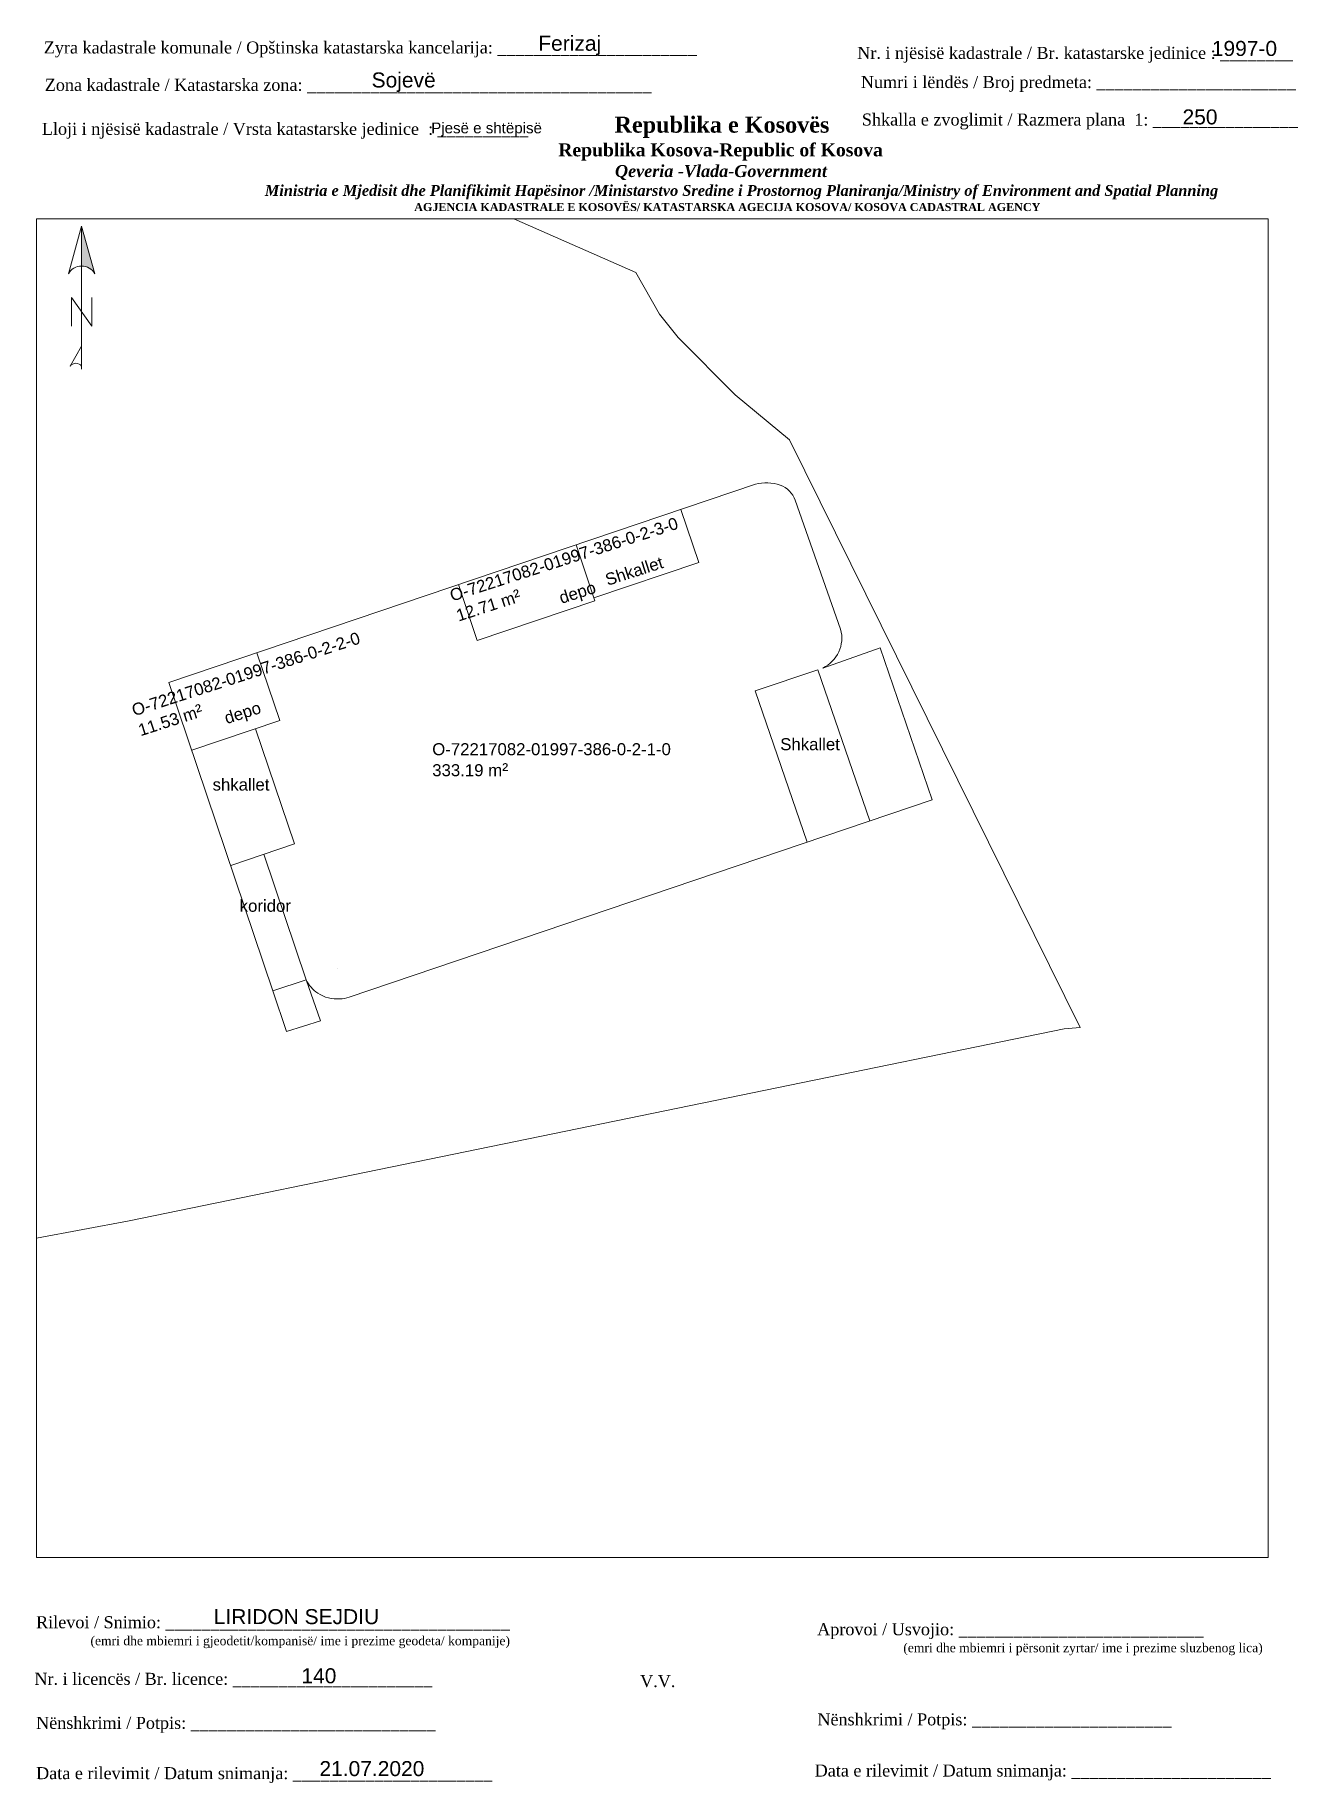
# Paper-space layout 'Perdhesa-NJ' of a CAD drawing. Header units: metres, sheet in millimetres. Extents: x 0 to 211, y 0 to 291.
# The model-space entities are those that its viewports show. They can reach past a viewport. Long polylines and large blocks are cut down to what shows.
import ezdxf

# ---------------------------------------------------------------- set-up
doc = ezdxf.new("R2010")
doc.units = ezdxf.units.M
doc.layers.get('0').update_dxf_attribs({"lineweight": 0})
doc.layers.add('Etazha', color=7, linetype='Continuous')
for name, color, linetype, lineweight in [('kati 0', 7, 'Continuous', 0), ('Korniza e jashtme', 7, 'Continuous', 0), ('Korniza e jashtme txt', 7, 'Continuous', 0), ('Parcela baze', 7, 'Continuous', 0), ('Shkallet', 190, 'Continuous', 0)]:
    doc.layers.add(name, color=color, linetype=linetype, lineweight=lineweight)
doc.styles.get("Standard").update_dxf_attribs({"font": 'arial.ttf'})

# ---------------------------------------------------------------- blocks, each defined once
blk = doc.blocks.new('*U62')
at = {"linetype": 'ByBlock', "lineweight": -2}
blk.add_hatch(color=0, dxfattribs=at).paths.add_polyline_path([(0, 562), (0, 301, -0.269143), (87, 250)])
at = {"color": 0, "linetype": 'ByBlock', "lineweight": -2}
for points in [[(87, 250, 0.580323), (-87, 250), (0, 562), (87, 250), (0, 562), (0, 300)], [(0, -356, 0.5), (-75, -356), (0, -225)]]:
    blk.add_lwpolyline(points, format="xyb", dxfattribs=at)
for points in [[(0, -375), (0, 562)], [(-66, -94), (-66, 94), (66, -94), (66, 94)]]:
    blk.add_lwpolyline(points, dxfattribs=at)

msp = doc.modelspace()

# ---------------------------------------------------------------- linework, layer by layer
at = {"layer": 'kati 0', "elevation": 616.383, "flags": 128}
msp.add_lwpolyline([(7517924.099, 4692685.906), (7517928.431, 4692673.066), (7517929.817, 4692673.526, 0.148653), (7517930.299, 4692672.969, 0.173786), (7517931.222, 4692672.732, 0.102518), (7517931.605, 4692672.797), (7517955.895, 4692681.023), (7517953.719, 4692687.347), (7517951.33, 4692686.506, 0.364365), (7517952.076, 4692688.124), (7517950.185, 4692693.492, 0.228817), (7517949.556, 4692694.117, 0.14724), (7517948.53, 4692694.158)], format="xyb", close=True, dxfattribs=at)
for points in [[(7517946.171, 4692690.902), (7517945.425, 4692693.109)], [(7517941.058, 4692691.634), (7517941.843, 4692689.308)], [(7517941.803, 4692689.427), (7517946.171, 4692690.902)], [(7517936.155, 4692689.978), (7517936.94, 4692687.652)], [(7517936.94, 4692687.652), (7517941.843, 4692689.308)], [(7517925.052, 4692683.082), (7517928.718, 4692684.321), (7517927.765, 4692687.144)], [(7517953.291, 4692680.14), (7517951.124, 4692686.437), (7517948.518, 4692685.558), (7517950.685, 4692679.26)], [(7517926.669, 4692678.288), (7517929.322, 4692679.184), (7517927.705, 4692683.979)], [(7517929.817, 4692673.526), (7517928.053, 4692678.755)]]:
    msp.add_lwpolyline(points, dxfattribs=at)
at = {"layer": 'Parcela baze'}
msp.add_lwpolyline([(7517944.528, 4692701.235), (7517945.313, 4692700.273), (7517947.683, 4692697.883), (7517949.943, 4692696.013), (7517962.053, 4692671.542), (7517961.392, 4692671.484), (7517922.442, 4692663.486), (7517877.938, 4692655.235), (7517871.355, 4692684.435), (7517857.732, 4692682.503), (7517842.98, 4692728.85), (7517874.269, 4692745.089), (7517874.914, 4692730.555), (7517878.532, 4692721.977), (7517878.554, 4692721.925), (7517892.943, 4692714.245), (7517914.842, 4692715.249), (7517935.223, 4692706.635), (7517943.543, 4692702.973), (7517944.528, 4692701.235)], dxfattribs=at)
at = {"layer": 'Shkallet', "flags": 128}
for points, elevation in [([(7517931.102, 4692674.002), (7517931.102, 4692674.002)], 611.867), ([(7517931.102, 4692674.002), (7517931.102, 4692674.002)], 611.867), ([(7517928.431, 4692673.066), (7517928.991, 4692671.369), (7517930.407, 4692671.815), (7517929.817, 4692673.526)], 616.383)]:
    msp.add_lwpolyline(points, dxfattribs=dict(at, elevation=elevation))

# ---------------------------------------------------------------- texts
at = {"layer": 'Etazha', "char_height": 0.5, "width": 12.27485, "attachment_point": 1, "rotation": 17.85674}
for s, insert in [('O-72217082-01997-386-0-2-3-0\\P12.71 m{\\H1.0833x;²}', (7517935.742, 4692689.748)), ('O-72217082-01997-386-0-2-2-0\\P11.53 m{\\H1.0833x;²}', (7517922.495, 4692684.971))]:
    msp.add_mtext(s, dxfattribs=dict(at, insert=insert))
at = {"layer": 'Etazha', "char_height": 0.5, "attachment_point": 1, "rotation": 17.85674}
for s, insert in [('Shkallet', (7517942.217, 4692690.402)), ('depo', (7517940.295, 4692689.65)), ('depo', (7517926.349, 4692684.644))]:
    msp.add_mtext_dynamic_manual_height_columns(s, width=0.83459, gutter_width=1, heights=[0], dxfattribs=dict(at, insert=insert))
at = {"layer": 'Etazha', "insert": (7517935.065, 4692683.376), "char_height": 0.5, "width": 11.29615, "attachment_point": 1}
msp.add_mtext('O-72217082-01997-386-0-2-1-0\\P333.19 m{\\H1.0833x;²}', dxfattribs=at)
at = {"layer": 'Etazha', "char_height": 0.5, "attachment_point": 1}
for s, insert in [('Shkallet', (7517949.56, 4692683.584)), ('shkallet', (7517925.915, 4692681.903)), ('koridor', (7517927.044, 4692676.855))]:
    msp.add_mtext_dynamic_manual_height_columns(s, width=0.83459, gutter_width=1, heights=[0], dxfattribs=dict(at, insert=insert))

psp = doc.layouts.new('Perdhesa-NJ')

# ---------------------------------------------------------------- block references
at = {"xscale": 0.0254, "yscale": 0.0254, "zscale": 0.0254}
psp.add_blockref('*U62', (7.95, 245.33), dxfattribs=at)

# ---------------------------------------------------------------- texts
at = {"layer": 'Korniza e jashtme txt'}
for s, insert, char_height, width, attachment_point in [('Ferizaj', (84.04, 291.31), 2.5, 19.3474, 1), ('{\\fTimes New Roman|b0|i0|c0|p18; Zyra kadastrale komunale / Opštinska katastarska kancelarija: ______________________}', (0.89, 290.36), 2, 114.6874, 1), ('{\\fTimes New Roman|b0|i0|c0|p18;Nr. i njësisë kadastrale / Br. katastarske jedinice : ________}', (137.18, 289.46), 2, 98.5379, 1), ('1997-0', (196.26, 290.45), 2.5, 23.5616, 1), ('Sojevë', (56.27, 285.2), 2.5, 40.037, 1), ('{\\fTimes New Roman|b0|i0|c0|p18; Zona kadastrale / Katastarska zona: ______________________________________}', (1.06, 284.14), 2, 101.8807, 1), ('{\\fTimes New Roman|b0|i0|c0|p18; Numri i lëndës / Broj predmeta: ______________________}', (137.03, 284.61), 2, 83.344, 1), ('{\\fTimes New Roman|b0|i0|c0|p18; Lloji i njësisë kadastrale / Vrsta katastarske jedinice  : __________ }', (0.58, 276.81), 2, 108.0893, 1), ('\\pi77.297;{\\fBook Antiqua|b1|i0|c0|p18;\\H1.333x;Republika e Kosovës\\fTimes New Roman|b1|i0|c0|p18;\\P\\pi67.927;\\fBook Antiqua|b1|i0|c0|p18;\\H0.8125x;Republika Kosova-Republic of Kosova\\fTimes New Roman|b1|i0|c0|p18;\\P\\pi77.378;\\fBook Antiqua|b1|i1|c0|p18;\\H0.9233x;Qeveria -Vlada-Government \\P\\pi13.032,l6,t23.033;\\fTimes New Roman|b1|i1|c0|p18;\\H0.9x;Ministria e Mjedisit dhe Planifikimit Hapësinor /Ministarstvo Sredine i Prostornog Planiranja/Ministry of Environment and Spatial Planning\\P\\pi43.931,l0,tz;\\fBook Antiqua|b1|i0|c0|p18;\\H0.7406x;AGJENCIA KADASTRALE E KOSOVËS/ KATASTARSKA AGECIJA KOSOVA/ KOSOVA CADASTRAL AGENCY}', (19.44, 277.84), 2, 191.8237, 1), ('Pjesë e shtëpisë', (66.2, 276.86), 1.8, 22.3764, 1), ('{\\fTimes New Roman|b0|i0|c0|p18; Shkalla e zvoglimit / Razmera plana  1: ________________}', (137.2, 278.36), 2, 98.5379, 1), ('250', (191.38, 279.05), 2.5, 19.3474, 1), ('LIRIDON SEJDIU', (29.97, 29.26), 2.5, 35.1364, 1), ('{\\fTimes New Roman|b0|i0|c0|p18; Rilevoi / Snimio: ______________________________________\\P             \\H0.75x;(emri dhe mbiemri i gjeodetit/kompanisë/ ime i prezime geodeta/ kompanije)}', (-0.39, 28.08), 2, 87.3883, 1), ('{\\fTimes New Roman|b0|i0|c0|p18; Aprovoi / Usvojio: ___________________________\\P                    \\H0.75x;(emri dhe mbiemri i përsonit zyrtar/ ime i prezime sluzbenog lica)}', (129.75, 26.91), 2, 83.344, 1), ('{\\fTimes New Roman|b0|i0|c0|p18; Nr. i licencës / Br. licence: ______________________\\P                                }', (-0.67, 18.65), 2, 83.344, 1), ('140', (44.57, 19.41), 2.5, 5.2174, 1), ('{\\fTimes New Roman|b0|i0|c0|p18;V.V.                                 }', (101.01, 18.27), 2, 9.4297, 1), ('{\\fTimes New Roman|b0|i0|c0|p18; Nënshkrimi / Potpis: ______________________\\P                                 }', (189.53, 11.9), 2, 83.344, 3), ('{\\fTimes New Roman|b0|i0|c0|p18; Nënshkrimi / Potpis: ___________________________\\P                                 }', (-0.39, 11.32), 2, 83.344, 1), ('{\\fTimes New Roman|b0|i0|c0|p18; Data e rilevimit / Datum snimanja: ______________________\\P                                 }', (-0.39, 2.94), 2, 83.344, 1), ('21.07.2020', (47.58, 3.95), 2.5, 19.3474, 1), ('{\\fTimes New Roman|b0|i0|c0|p18; Data e rilevimit / Datum snimanja: ______________________\\P                                 }', (206.1, 3.38), 2, 83.344, 3)]:
    psp.add_mtext(s, dxfattribs=dict(at, insert=insert, char_height=char_height, width=width, attachment_point=attachment_point))

# ---------------------------------------------------------------- viewports
at = {"layer": 'Korniza e jashtme', "view_target_point": (7499131.095, 4689980.516), "view_twist_angle": 360}
psp.add_viewport(center=(103.03, 149.32), size=(205.19, 222.973), view_center_point=(18813.135, 2696.818), view_height=55.7432, dxfattribs=at)

doc.saveas('drawing.dxf')
